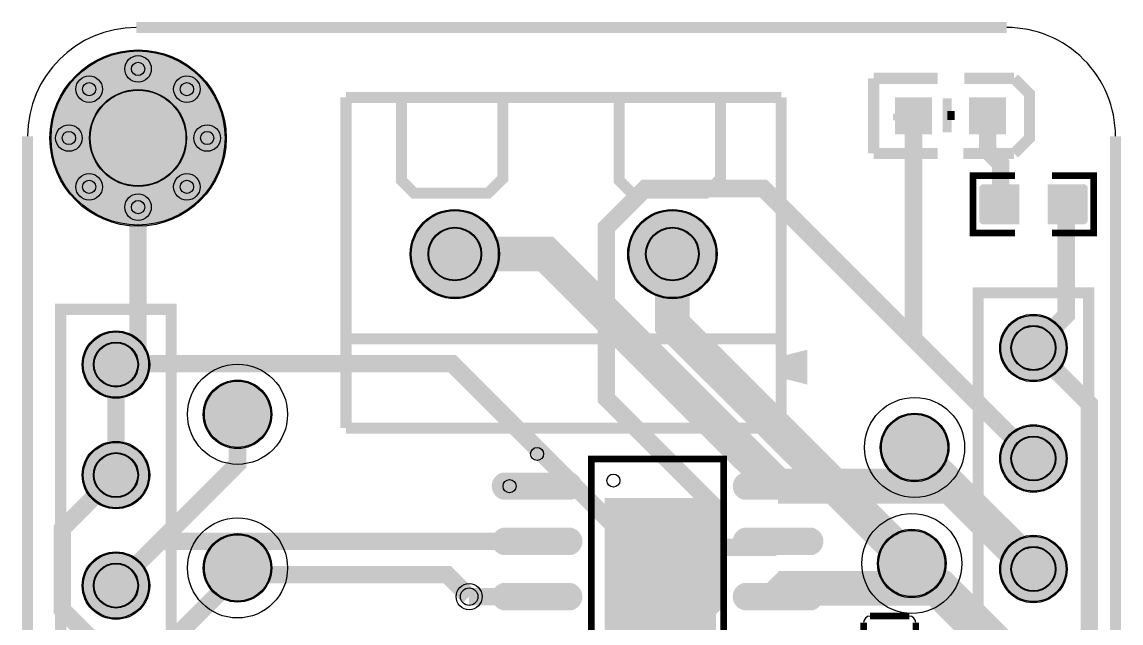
# Model space of a CAD drawing. Header units: millimetres. Extents: x -0.1 to 25.1, y -37.1 to 0.1.
# Drawn here: x -0.13 to 25.13, y -13.69 to 0.13 of the extents above; entities that cross this region are included whole.
import ezdxf

# ---------------------------------------------------------------- set-up
doc = ezdxf.new("R2010")
doc.units = ezdxf.units.MM
for name, color, linetype, true_color in [('BoardOutLine', 7, 'Continuous', 0xff00ff), ('BottomLayer', 7, 'Continuous', 0x0000ff), ('BottomPasteMaskLayer', 7, 'Continuous', 0x800000), ('BottomSilkLayer', 7, 'Continuous', 0x66cc33), ('BottomSolderMaskLayer', 7, 'Continuous', 0xaa00ff), ('Document', 7, 'Continuous', 0xffffff), ('Hole', 7, 'Continuous', 0x222222), ('Multi-Layer', 7, 'Continuous', 0xc0c0c0), ('TopLayer', 7, 'Continuous', 0xff0000), ('TopPasteMaskLayer', 7, 'Continuous', 0x808080), ('TopSilkLayer', 7, 'Continuous', 0xffcc00), ('TopSolderMaskLayer', 7, 'Continuous', 0x800080)]:
    doc.layers.add(name, color=color, linetype=linetype, true_color=true_color)

msp = doc.modelspace()

# ---------------------------------------------------------------- hatches: boundary and pattern name
at = {"layer": 'BottomLayer'}
for points in [[(4.063999999999908, -8.8900000000001, 1), (5.587999999999909, -8.8900000000001, 1)], [(19.621500000000026, -9.652000000000044, 1), (21.145500000000027, -9.652000000000044, 1)], [(19.55800000000005, -12.319000000000074, 1), (21.08200000000005, -12.319000000000074, 1)], [(4.063999999999908, -12.420600000000036, 1), (5.587999999999909, -12.420600000000036, 1)]]:
    msp.add_hatch(color=256, dxfattribs=at).paths.add_polyline_path(points)
at = {"layer": 'BottomPasteMaskLayer'}
for points in [[(4.063999999999908, -8.8900000000001, 1), (5.587999999999909, -8.8900000000001, 1)], [(19.621500000000026, -9.652000000000044, 1), (21.145500000000027, -9.652000000000044, 1)], [(19.55800000000005, -12.319000000000074, 1), (21.08200000000005, -12.319000000000074, 1)], [(4.063999999999908, -12.420600000000036, 1), (5.587999999999909, -12.420600000000036, 1)]]:
    msp.add_hatch(color=256, dxfattribs=at).paths.add_polyline_path(points)
at = {"layer": 'BottomSolderMaskLayer'}
for points in [[(0.5146039999999639, -2.5400000000000773, 1), (4.565395999999963, -2.5400000000000773, 1)], [(2.234996799999964, -0.9519920000000184, 1), (2.8450031999999634, -0.9519920000000184, 1)], [(1.112062799999977, -1.4170660000000908, 1), (1.722069199999977, -1.4170660000000908, 1)], [(3.3579307999998367, -1.4170660000000908, 1), (3.9679371999998363, -1.4170660000000908, 1)], [(0.6469888000000183, -2.5400000000000773, 1), (1.2569952000000184, -2.5400000000000773, 1)], [(3.8230048000000227, -2.5400000000000773, 1), (4.433011200000022, -2.5400000000000773, 1)], [(1.112062799999977, -3.662934000000064, 1), (1.722069199999977, -3.662934000000064, 1)], [(3.3579307999998367, -3.662934000000064, 1), (3.9679371999998363, -3.662934000000064, 1)], [(2.234996799999964, -4.1280080000000225, 1), (2.8450031999999634, -4.1280080000000225, 1)], [(8.792972000000074, -5.207000000000107, 1), (10.843768000000072, -5.207000000000107, 1)], [(13.792962000000099, -5.207000000000107, 1), (15.843758000000097, -5.207000000000107, 1)], [(22.338601499999918, -7.366000000000099, 1), (23.88939849999992, -7.366000000000099, 1)], [(1.2566014999999253, -7.747000000000071, 1), (2.8073984999999255, -7.747000000000071, 1)], [(4.038599999999908, -8.8900000000001, 1), (5.613399999999908, -8.8900000000001, 1)], [(19.59610000000003, -9.652000000000044, 1), (21.170900000000024, -9.652000000000044, 1)], [(22.338601499999918, -9.906000000000063, 1), (23.88939849999992, -9.906000000000063, 1)], [(1.2566014999999253, -10.287000000000035, 1), (2.8073984999999255, -10.287000000000035, 1)], [(19.532600000000052, -12.319000000000074, 1), (21.107400000000048, -12.319000000000074, 1)], [(4.038599999999908, -12.420600000000036, 1), (5.613399999999908, -12.420600000000036, 1)], [(22.338601499999918, -12.446000000000026, 1), (23.88939849999992, -12.446000000000026, 1)], [(1.2566014999999253, -12.827000000000112, 1), (2.8073984999999255, -12.827000000000112, 1)]]:
    msp.add_hatch(color=256, dxfattribs=at).paths.add_polyline_path(points)
at = {"layer": 'Document'}
for points in [[(8.54837000000009, -1.524000000000001), (8.54837000000009, -3.55600000000004), (8.802369999999996, -3.810000000000059), (10.707369999999969, -3.810000000000059), (10.961370000000102, -3.55600000000004), (10.961370000000102, -1.524000000000001), (10.834369999999922, -1.524000000000001), (10.834369999999922, -3.4290000000000873), (10.580370000000016, -3.6830000000001064), (8.929369999999949, -3.6830000000001064), (8.675370000000044, -3.4290000000000873), (8.675370000000044, -1.524000000000001)], [(13.548360000000116, -1.524000000000001), (13.548360000000116, -3.55600000000004), (13.802360000000022, -3.810000000000059), (15.707359999999994, -3.810000000000059), (15.9613599999999, -3.55600000000004), (15.9613599999999, -1.524000000000001), (15.834359999999947, -1.524000000000001), (15.834359999999947, -3.4290000000000873), (15.580360000000042, -3.6830000000001064), (13.929359999999974, -3.6830000000001064), (13.675360000000069, -3.4290000000000873), (13.675360000000069, -1.524000000000001)], [(20.273441800000114, -1.7568418000000747), (20.273441800000114, -2.417241800000056), (20.121041799999944, -2.417241800000056), (20.121041799999944, -1.7568418000000747)], [(20.548599999999965, -2.133600000000115), (19.888199999999983, -2.133600000000115), (19.888199999999983, -1.981200000000058), (20.548599999999965, -1.981200000000058)], [(22.40234279999993, -2.081631600000037), (21.741942800000174, -2.081631600000037), (21.741942800000174, -1.9292316000000937), (22.40234279999993, -1.9292316000000937)], [(17.318405799999823, -7.557033400000137), (17.918353799999863, -7.4070210000001), (17.918353799999863, -8.207019400000036), (17.318405799999823, -8.057006999999999)]]:
    msp.add_hatch(color=256, dxfattribs=at).paths.add_polyline_path(points)
at = {"layer": 'Multi-Layer'}
for points in [[(0.5400039999999637, -2.5400000000000773, 1), (4.539995999999963, -2.5400000000000773, 1)], [(2.234996799999964, -0.9519920000000184, 1), (2.8450031999999634, -0.9519920000000184, 1)], [(1.112062799999977, -1.4170660000000908, 1), (1.722069199999977, -1.4170660000000908, 1)], [(3.3579307999998367, -1.4170660000000908, 1), (3.9679371999998363, -1.4170660000000908, 1)], [(0.6469888000000183, -2.5400000000000773, 1), (1.2569952000000184, -2.5400000000000773, 1)], [(3.8230048000000227, -2.5400000000000773, 1), (4.433011200000022, -2.5400000000000773, 1)], [(1.112062799999977, -3.662934000000064, 1), (1.722069199999977, -3.662934000000064, 1)], [(3.3579307999998367, -3.662934000000064, 1), (3.9679371999998363, -3.662934000000064, 1)], [(2.234996799999964, -4.1280080000000225, 1), (2.8450031999999634, -4.1280080000000225, 1)], [(8.818372000000073, -5.207000000000107, 1), (10.818368000000072, -5.207000000000107, 1)], [(13.818362000000098, -5.207000000000107, 1), (15.818358000000098, -5.207000000000107, 1)], [(22.36400149999992, -7.366000000000099, 1), (23.86399849999992, -7.366000000000099, 1)], [(1.2820014999999254, -7.747000000000071, 1), (2.7819984999999257, -7.747000000000071, 1)], [(22.36400149999992, -9.906000000000063, 1), (23.86399849999992, -9.906000000000063, 1)], [(1.2820014999999254, -10.287000000000035, 1), (2.7819984999999257, -10.287000000000035, 1)], [(22.36400149999992, -12.446000000000026, 1), (23.86399849999992, -12.446000000000026, 1)], [(1.2820014999999254, -12.827000000000112, 1), (2.7819984999999257, -12.827000000000112, 1)]]:
    msp.add_hatch(color=256, dxfattribs=at).paths.add_polyline_path(points)
at = {"layer": 'TopLayer'}
for points in [[(20.758099199999947, -1.632000800000128), (20.758099199999947, -2.431999200000064), (19.958100800000125, -2.431999200000064), (19.958100800000125, -1.632000800000128)], [(22.459899199999995, -1.632000800000128), (22.459899199999995, -2.431999200000064), (21.659900799999946, -2.431999200000064), (21.659900799999946, -1.632000800000128)], [(22.76398800000004, -3.6319968000000245), (22.76398800000004, -4.496003200000018), (21.95751259999986, -4.496003200000018), (21.95751259999986, -3.6319968000000245)], [(23.464011999999798, -3.6319968000000245), (23.464011999999798, -4.496003200000018), (24.27048739999998, -4.496003200000018), (24.27048739999998, -3.6319968000000245)], [(12.440894599999979, -10.254005400000054, -0.7853981633974483), (12.440894599999979, -10.827994600000054), (10.976889400000005, -10.827994600000054, -0.7853981633974483), (10.976889400000005, -10.254005400000054)], [(17.9791105999999, -10.254005400000054, -0.7853981633974483), (17.9791105999999, -10.827994600000054), (16.515105399999925, -10.827994600000054, -0.7853981633974483), (16.515105399999925, -10.254005400000054)], [(15.677997599999912, -10.846003200000041), (15.677997599999912, -14.045996800000012), (13.278002399999991, -14.045996800000012), (13.278002399999991, -10.846003200000041)], [(12.440894599999979, -11.524005400000036, -0.7853981633974483), (12.440894599999979, -12.097994600000035), (10.976889400000005, -12.097994600000035, -0.7853981633974483), (10.976889400000005, -11.524005400000036)], [(17.9791105999999, -11.524005400000036, -0.7853981633974483), (17.9791105999999, -12.097994600000035), (16.515105399999925, -12.097994600000035, -0.7853981633974483), (16.515105399999925, -11.524005400000036)], [(12.440894599999979, -12.794005400000017, -0.7853981633974483), (12.440894599999979, -13.367994600000017), (10.976889400000005, -13.367994600000017, -0.7853981633974483), (10.976889400000005, -12.794005400000017)], [(17.9791105999999, -12.794005400000017, -0.7853981633974483), (17.9791105999999, -13.367994600000017), (16.515105399999925, -13.367994600000017, -0.7853981633974483), (16.515105399999925, -12.794005400000017)]]:
    msp.add_hatch(color=256, dxfattribs=at).paths.add_polyline_path(points)
at = {"layer": 'TopPasteMaskLayer'}
for points in [[(20.758099199999947, -1.632000800000128), (20.758099199999947, -2.431999200000064), (19.958100800000125, -2.431999200000064), (19.958100800000125, -1.632000800000128)], [(22.459899199999995, -1.632000800000128), (22.459899199999995, -2.431999200000064), (21.659900799999946, -2.431999200000064), (21.659900799999946, -1.632000800000128)], [(21.91898079999976, -4.513986400000022), (22.718979200000035, -4.513986400000022), (22.76899179999998, -4.463973800000076), (22.76899179999998, -4.236008800000036), (22.398990000000026, -4.236008800000036), (22.398990000000026, -3.906012000000146), (22.76899179999998, -3.906012000000146), (22.76899179999998, -3.6639754000000266), (22.718979200000035, -3.613988200000108), (21.91898079999976, -3.613988200000108), (21.868993599999953, -3.6639754000000266), (21.868993599999953, -4.463973800000076)], [(23.468990400000052, -4.463973800000076), (23.468990400000052, -4.236008800000036), (23.848974399999975, -4.236008800000036), (23.848974399999975, -3.906012000000146), (23.468990400000052, -3.906012000000146), (23.468990400000052, -3.6639754000000266), (23.518977599999857, -3.613988200000108), (24.308968400000026, -3.613988200000108), (24.35898099999997, -3.6639754000000266), (24.35898099999997, -4.463973800000076), (24.308968400000026, -4.513986400000022), (23.518977599999857, -4.513986400000022)], [(12.440894599999979, -10.254005400000054, -0.7853981633974483), (12.440894599999979, -10.827994600000054), (10.976889400000005, -10.827994600000054, -0.7853981633974483), (10.976889400000005, -10.254005400000054)], [(17.9791105999999, -10.254005400000054, -0.7853981633974483), (17.9791105999999, -10.827994600000054), (16.515105399999925, -10.827994600000054, -0.7853981633974483), (16.515105399999925, -10.254005400000054)], [(15.677997599999912, -10.846003200000041), (15.677997599999912, -14.045996800000012), (13.278002399999991, -14.045996800000012), (13.278002399999991, -10.846003200000041)], [(12.440894599999979, -11.524005400000036, -0.7853981633974483), (12.440894599999979, -12.097994600000035), (10.976889400000005, -12.097994600000035, -0.7853981633974483), (10.976889400000005, -11.524005400000036)], [(17.9791105999999, -11.524005400000036, -0.7853981633974483), (17.9791105999999, -12.097994600000035), (16.515105399999925, -12.097994600000035, -0.7853981633974483), (16.515105399999925, -11.524005400000036)], [(12.440894599999979, -12.794005400000017, -0.7853981633974483), (12.440894599999979, -13.367994600000017), (10.976889400000005, -13.367994600000017, -0.7853981633974483), (10.976889400000005, -12.794005400000017)], [(17.9791105999999, -12.794005400000017, -0.7853981633974483), (17.9791105999999, -13.367994600000017), (16.515105399999925, -13.367994600000017, -0.7853981633974483), (16.515105399999925, -12.794005400000017)]]:
    msp.add_hatch(color=256, dxfattribs=at).paths.add_polyline_path(points)
at = {"layer": 'TopSilkLayer'}
msp.add_hatch(color=256, dxfattribs=at).paths.add_polyline_path([(17.318354999999997, -7.557007999999996), (17.918353799999863, -7.406995600000073), (17.918353799999863, -8.206994000000122), (17.318354999999997, -8.056981600000086)])
at = {"layer": 'TopSolderMaskLayer'}
for points in [[(0.5146039999999639, -2.5400000000000773, 1), (4.565395999999963, -2.5400000000000773, 1)], [(2.234996799999964, -0.9519920000000184, 1), (2.8450031999999634, -0.9519920000000184, 1)], [(1.112062799999977, -1.4170660000000908, 1), (1.722069199999977, -1.4170660000000908, 1)], [(3.3579307999998367, -1.4170660000000908, 1), (3.9679371999998363, -1.4170660000000908, 1)], [(20.783499200000165, -1.6066008000001375), (20.783499200000165, -2.4573992000000544), (19.932700799999907, -2.4573992000000544), (19.932700799999907, -1.6066008000001375)], [(22.485299199999986, -1.6066008000001375), (22.485299199999986, -2.4573992000000544), (21.634500799999955, -2.4573992000000544), (21.634500799999955, -1.6066008000001375)], [(0.6469888000000183, -2.5400000000000773, 1), (1.2569952000000184, -2.5400000000000773, 1)], [(3.8230048000000227, -2.5400000000000773, 1), (4.433011200000022, -2.5400000000000773, 1)], [(1.112062799999977, -3.662934000000064, 1), (1.722069199999977, -3.662934000000064, 1)], [(3.3579307999998367, -3.662934000000064, 1), (3.9679371999998363, -3.662934000000064, 1)], [(22.789395199773367, -3.606596800000034), (22.789395199773367, -4.521403200000009), (21.932119799773204, -4.521403200000009), (21.932119799773204, -3.606596800000034)], [(23.4386048002267, -3.606596800000034), (23.4386048002267, -4.521403200000009), (24.295880200226634, -4.521403200000009), (24.295880200226634, -3.606596800000034)], [(2.234996799999964, -4.1280080000000225, 1), (2.8450031999999634, -4.1280080000000225, 1)], [(8.792972000000074, -5.207000000000107, 1), (10.843768000000072, -5.207000000000107, 1)], [(13.792962000000099, -5.207000000000107, 1), (15.843758000000097, -5.207000000000107, 1)], [(22.338601499999918, -7.366000000000099, 1), (23.88939849999992, -7.366000000000099, 1)], [(1.2566014999999253, -7.747000000000071, 1), (2.8073984999999255, -7.747000000000071, 1)], [(22.338601499999918, -9.906000000000063, 1), (23.88939849999992, -9.906000000000063, 1)], [(1.2566014999999253, -10.287000000000035, 1), (2.8073984999999255, -10.287000000000035, 1)], [(12.5056793243117, -10.228605400000054, -0.7853981633974483), (12.5056793243117, -10.853394600000053), (10.912104675688056, -10.853394600000053, -0.7853981633974483), (10.912104675688056, -10.228605400000054)], [(18.043895324311848, -10.228605400000054, -0.7853981633974483), (18.043895324311848, -10.853394600000053), (16.450320675688204, -10.853394600000053, -0.7853981633974483), (16.450320675688204, -10.228605400000054)], [(15.697047600000019, -10.812136533333387), (15.697047600000019, -14.079863466666666), (13.258952400000112, -14.079863466666666), (13.258952400000112, -10.812136533333387)], [(12.5056793243117, -11.498605400000036, -0.7853981633974483), (12.5056793243117, -12.123394600000035), (10.912104675688056, -12.123394600000035, -0.7853981633974483), (10.912104675688056, -11.498605400000036)], [(18.043895324311848, -11.498605400000036, -0.7853981633974483), (18.043895324311848, -12.123394600000035), (16.450320675688204, -12.123394600000035, -0.7853981633974483), (16.450320675688204, -11.498605400000036)], [(22.338601499999918, -12.446000000000026, 1), (23.88939849999992, -12.446000000000026, 1)], [(1.2566014999999253, -12.827000000000112, 1), (2.8073984999999255, -12.827000000000112, 1)], [(12.5056793243117, -12.768605400000018, -0.7853981633974483), (12.5056793243117, -13.393394600000017), (10.912104675688056, -13.393394600000017, -0.7853981633974483), (10.912104675688056, -12.768605400000018)], [(18.043895324311848, -12.768605400000018, -0.7853981633974483), (18.043895324311848, -13.393394600000017), (16.450320675688204, -13.393394600000017, -0.7853981633974483), (16.450320675688204, -12.768605400000018)]]:
    msp.add_hatch(color=256, dxfattribs=at).paths.add_polyline_path(points)

# ---------------------------------------------------------------- linework, layer by layer
at = {"layer": 'BoardOutLine', "const_width": 0.254}
for points in [[(2.4999950000000126, 0), (22.50000579999994, 0)], [(0, -34.50000720000003), (0, -2.4999950000001263)], [(25.00000079999984, -2.4999950000001263), (25.00000079999984, -34.50000720000003)]]:
    msp.add_lwpolyline(points, dxfattribs=at)
at = {"layer": 'BoardOutLine'}
for centre, start, end in [((2.4999950000000126, -2.4999950000001263), 90, 180), ((22.50000579999994, -2.4999950000001263), 359.9999999999988, 90)]:
    msp.add_arc(centre, 2.4999949999999997, start, end, dxfattribs=at)
at = {"layer": 'BottomLayer'}
for points, const_width in [([(1.417065999999977, -1.4170660000000908), (2.0749259999998912, -1.4170660000000908), (2.5399999999999636, -0.9519920000000184)], 0.3999992), ([(3.6629339999998365, -1.4170660000000908), (3.005074000000036, -1.4170660000000908), (2.5399999999999636, -0.9519920000000184)], 0.3999992), ([(0.9519920000000184, -2.5400000000000773), (2.5399999999999636, -2.5400000000000773)], 0.3999992), ([(4.1280080000000225, -2.5400000000000773), (2.5399999999999636, -2.5400000000000773)], 0.3999992), ([(1.417065999999977, -3.662934000000064), (2.0749259999998912, -3.662934000000064), (2.5399999999999636, -4.1280080000000225)], 0.3999992), ([(3.6629339999998365, -3.662934000000064), (3.005074000000036, -3.662934000000064), (2.5399999999999636, -4.1280080000000225)], 0.3999992), ([(23.11399999999992, -9.906000000000063), (16.908780000000093, -3.7007800000001225), (14.19326599999988, -3.7007800000001225), (13.299440000000118, -4.594605999999999), (13.299440000000118, -8.523732000000109), (15.807435999999939, -11.031728000000044), (15.807435999999939, -13.210794000000078), (14.686788000000092, -14.331442000000038), (9.199117999999885, -14.331442000000038), (8.636761999999976, -14.89379800000006), (8.636761999999976, -16.384524000000056), (10.42111199999988, -18.168874000000073), (10.42314399999998, -18.168874000000073)], 0.3999992), ([(2.5399999999999636, -7.72642600000006), (2.5399999999999636, -4.1280080000000225)], 0.3999992), ([(14.818360000000098, -5.207000000000107), (14.818360000000098, -6.8173600000001215), (20.32000000000005, -12.319000000000074)], 0.7999984), ([(2.5399999999999636, -7.72642600000006), (2.0525740000000496, -7.72642600000006), (2.0319999999999254, -7.747000000000071)], 0.3999992), ([(13.977874000000043, -11.946128000000044), (9.758171999999945, -7.72642600000006), (2.5399999999999636, -7.72642600000006)], 0.3999992), ([(2.0319999999999254, -12.827000000000112), (4.825999999999908, -10.033000000000015), (4.825999999999908, -8.8900000000001)], 0.3999992), ([(23.11399999999992, -12.446000000000026), (20.383500000000026, -9.71550000000002), (20.383500000000026, -9.652000000000044)], 0.7999984), ([(23.11399999999992, -14.986000000000104), (22.986999999999966, -14.986000000000104), (20.32000000000005, -12.319000000000074)], 0.7999984), ([(2.0319999999999254, -15.367000000000075), (4.825999999999908, -12.573000000000093)], 0.3999992), ([(4.825999999999908, -12.573000000000093), (4.825999999999908, -12.420600000000036)], 0.3999992), ([(4.825999999999908, -12.573000000000093), (9.640316000000098, -12.573000000000093), (10.148315999999909, -13.081000000000017)], 0.3999992), ([(13.977874000000043, -12.94612600000005), (14.977872000000048, -12.94612600000005)], 0.3999992)]:
    msp.add_lwpolyline(points, dxfattribs=dict(at, const_width=const_width))
for centre in [(4.825999999999908, -8.8900000000001), (20.383500000000026, -9.652000000000044), (20.32000000000005, -12.319000000000074), (4.825999999999908, -12.420600000000036)]:
    msp.add_circle(centre, 0.762, dxfattribs=at)
at = {"layer": 'BottomPasteMaskLayer'}
for centre in [(4.825999999999908, -8.8900000000001), (20.383500000000026, -9.652000000000044), (20.32000000000005, -12.319000000000074), (4.825999999999908, -12.420600000000036)]:
    msp.add_circle(centre, 0.762, dxfattribs=at)
at = {"layer": 'BottomSilkLayer'}
for centre in [(4.825999999999908, -8.8900000000001), (20.383500000000026, -9.652000000000044), (4.825999999999908, -12.420600000000036), (20.32000000000005, -12.319000000000074)]:
    msp.add_circle(centre, 1.1501119999999998, dxfattribs=at)
at = {"layer": 'BottomSolderMaskLayer'}
for centre, radius in [((2.5399999999999636, -2.5400000000000773), 2.0253959999999998), ((2.5399999999999636, -0.9519920000000184), 0.30500320000000003), ((2.5399999999999636, -0.9519920000000184), 0.15250160000000001), ((1.417065999999977, -1.4170660000000908), 0.30500320000000003), ((3.6629339999998365, -1.4170660000000908), 0.30500320000000003), ((1.4169898000000103, -1.4169898000000103), 0.15250160000000001), ((2.5399999999999636, -2.5400000000000773), 1.1139678), ((3.6630102000000306, -1.4169898000000103), 0.15250160000000001), ((0.9519920000000184, -2.5400000000000773), 0.30500320000000003), ((4.1280080000000225, -2.5400000000000773), 0.30500320000000003), ((0.9519920000000184, -2.5400000000000773), 0.15250160000000001), ((4.1280080000000225, -2.5400000000000773), 0.15250160000000001), ((1.417065999999977, -3.662934000000064), 0.30500320000000003), ((1.4169898000000103, -3.6630102000000306), 0.15250160000000001), ((3.6629339999998365, -3.662934000000064), 0.30500320000000003), ((3.6630102000000306, -3.6630102000000306), 0.15250160000000001), ((2.5399999999999636, -4.1280080000000225), 0.30500320000000003), ((2.5399999999999636, -4.1280080000000225), 0.15250160000000001), ((9.818370000000073, -5.207000000000107), 1.025398), ((14.818360000000098, -5.207000000000107), 1.025398), ((9.818370000000073, -5.207000000000107), 0.6152388000000002), ((14.818360000000098, -5.207000000000107), 0.6152388000000002), ((23.11399999999992, -7.366000000000099), 0.7753985000000001), ((2.0319999999999254, -7.747000000000071), 0.7753985000000001), ((23.11399999999992, -7.366000000000099), 0.5169323333333333), ((2.0319999999999254, -7.747000000000071), 0.5169323333333333), ((4.825999999999908, -8.8900000000001), 0.7873999999999999), ((20.383500000000026, -9.652000000000044), 0.7873999999999999), ((23.11399999999992, -9.906000000000063), 0.7753985000000001), ((2.0319999999999254, -10.287000000000035), 0.7753985000000001), ((23.11399999999992, -9.906000000000063), 0.5169323333333333), ((2.0319999999999254, -10.287000000000035), 0.5169323333333333), ((20.32000000000005, -12.319000000000074), 0.7873999999999999), ((4.825999999999908, -12.420600000000036), 0.7873999999999999), ((23.11399999999992, -12.446000000000026), 0.7753985000000001), ((2.0319999999999254, -12.827000000000112), 0.7753985000000001), ((23.11399999999992, -12.446000000000026), 0.5169323333333333), ((2.0319999999999254, -12.827000000000112), 0.5169323333333333)]:
    msp.add_circle(centre, radius, dxfattribs=at)
at = {"layer": 'Document'}
msp.add_circle((11.077955999999972, -10.541000000000054), 0.150114, dxfattribs=at)
at = {"layer": 'Hole'}
msp.add_circle((10.148315999999909, -13.081000000000017), 0.1999996, dxfattribs=at)
at = {"layer": 'Multi-Layer'}
for centre, radius in [((2.5399999999999636, -2.5400000000000773), 1.9999959999999999), ((2.5399999999999636, -0.9519920000000184), 0.30500320000000003), ((2.5399999999999636, -0.9519920000000184), 0.15250160000000001), ((1.417065999999977, -1.4170660000000908), 0.30500320000000003), ((3.6629339999998365, -1.4170660000000908), 0.30500320000000003), ((1.4169898000000103, -1.4169898000000103), 0.15250160000000001), ((2.5399999999999636, -2.5400000000000773), 1.0999978000000001), ((3.6630102000000306, -1.4169898000000103), 0.15250160000000001), ((0.9519920000000184, -2.5400000000000773), 0.30500320000000003), ((4.1280080000000225, -2.5400000000000773), 0.30500320000000003), ((0.9519920000000184, -2.5400000000000773), 0.15250160000000001), ((4.1280080000000225, -2.5400000000000773), 0.15250160000000001), ((1.417065999999977, -3.662934000000064), 0.30500320000000003), ((1.4169898000000103, -3.6630102000000306), 0.15250160000000001), ((3.6629339999998365, -3.662934000000064), 0.30500320000000003), ((3.6630102000000306, -3.6630102000000306), 0.15250160000000001), ((2.5399999999999636, -4.1280080000000225), 0.30500320000000003), ((2.5399999999999636, -4.1280080000000225), 0.15250160000000001), ((9.818370000000073, -5.207000000000107), 0.9999979999999999), ((14.818360000000098, -5.207000000000107), 0.9999979999999999), ((9.818370000000073, -5.207000000000107), 0.5999988), ((14.818360000000098, -5.207000000000107), 0.5999988), ((23.11399999999992, -7.366000000000099), 0.7499985), ((2.0319999999999254, -7.747000000000071), 0.7499985), ((23.11399999999992, -7.366000000000099), 0.49999899999999997), ((2.0319999999999254, -7.747000000000071), 0.49999899999999997), ((23.11399999999992, -9.906000000000063), 0.7499985), ((2.0319999999999254, -10.287000000000035), 0.7499985), ((23.11399999999992, -9.906000000000063), 0.49999899999999997), ((2.0319999999999254, -10.287000000000035), 0.49999899999999997), ((23.11399999999992, -12.446000000000026), 0.7499985), ((2.0319999999999254, -12.827000000000112), 0.7499985), ((23.11399999999992, -12.446000000000026), 0.49999899999999997), ((2.0319999999999254, -12.827000000000112), 0.49999899999999997), ((10.148315999999909, -13.081000000000017), 0.2999994)]:
    msp.add_circle(centre, radius, dxfattribs=at)
at = {"layer": 'TopLayer'}
for points, const_width in [([(2.5399999999999636, -0.9519920000000184), (2.5399999999999636, -2.5400000000000773)], 0.3999992), ([(23.11399999999992, -9.906000000000063), (20.35809999999981, -7.150100000000066), (20.35809999999981, -2.032000000000039)], 0.3999992), ([(22.059900000000084, -2.032000000000039), (22.059900000000084, -2.83260800000005)], 0.3999992), ([(2.5399999999999636, -4.1280080000000225), (2.5399999999999636, -2.5400000000000773)], 0.3999992), ([(22.360635999999772, -4.064000000000078), (22.360635999999772, -3.1333439999999655), (22.059900000000084, -2.83260800000005)], 0.3999992), ([(23.11399999999992, -7.366000000000099), (23.867364000000066, -6.612636000000066), (23.867364000000066, -4.064000000000078)], 0.3999992), ([(9.818370000000073, -5.207000000000107), (11.91310800000008, -5.207000000000107), (17.247107999999912, -10.541000000000054)], 0.7999984), ([(23.11399999999992, -7.366000000000099), (24.396445999999855, -8.648446000000035), (24.396445999999855, -21.32355400000006), (23.11399999999992, -22.60600000000011)], 0.3999992), ([(2.0319999999999254, -7.747000000000071), (2.0319999999999254, -10.287000000000035)], 0.3999992), ([(2.0319999999999254, -10.287000000000035), (0.7983219999999847, -11.520678000000089), (0.7983219999999847, -13.380719999999997), (1.514601999999968, -14.097000000000094), (5.033772000000113, -14.097000000000094), (5.168645999999967, -14.231874000000062)], 0.3999992), ([(13.977874000000043, -11.946128000000044), (12.572745999999938, -10.541000000000054), (11.708891999999992, -10.541000000000054)], 0.3999992), ([(17.247107999999912, -10.541000000000054), (21.208999999999946, -10.541000000000054), (23.11399999999992, -12.446000000000026)], 0.7999984), ([(11.708891999999992, -11.811000000000035), (3.047999999999888, -11.811000000000035), (2.0319999999999254, -12.827000000000112)], 0.3999992), ([(14.977872000000048, -11.946128000000044), (17.111980000000017, -11.946128000000044), (17.247107999999912, -11.811000000000035)], 0.3999992), ([(13.977874000000043, -12.94612600000005), (13.977874000000043, -11.946128000000044)], 0.3999992), ([(14.977872000000048, -12.446000000000026), (14.977872000000048, -11.946128000000044)], 0.3999992), ([(14.977872000000048, -12.446000000000026), (14.477999999999952, -12.446000000000026)], 0.3999992), ([(14.977872000000048, -12.94612600000005), (14.977872000000048, -12.446000000000026)], 0.3999992), ([(17.247107999999912, -13.081000000000017), (17.437099999999987, -12.891008000000056), (21.0190080000001, -12.891008000000056), (23.11399999999992, -14.986000000000104)], 0.7999984), ([(11.570969999999875, -16.46148600000015), (13.977874000000043, -14.054582000000096), (13.977874000000043, -12.94612600000005)], 0.3999992), ([(14.977872000000048, -12.94612600000005), (15.620999999999981, -13.589254000000096), (15.620999999999981, -18.947892000000024)], 0.3999992), ([(11.708891999999992, -13.081000000000017), (10.148315999999909, -13.081000000000017)], 0.3999992)]:
    msp.add_lwpolyline(points, dxfattribs=dict(at, const_width=const_width))
at = {"layer": 'TopSilkLayer'}
for points, const_width in [([(19.44369999999992, -1.1684000000000196), (19.44369999999992, -2.8956000000000586)], 0.254), ([(19.44369999999992, -1.1684000000000196), (20.916900000000055, -1.1684000000000196)], 0.254), ([(21.526500000000055, -1.1684000000000196), (22.669500000000085, -1.1684000000000196)], 0.254), ([(22.669500000000085, -1.1684000000000196), (23.025099999999952, -1.524000000000001), (23.025099999999952, -2.5400000000000773), (22.669500000000085, -2.8956000000000586)], 0.254), ([(7.318349600000033, -1.6070071999999982), (17.318354999999997, -1.6070071999999982)], 0.254), ([(7.318349600000033, -1.6070071999999982), (7.318349600000033, -9.207042800000067)], 0.254), ([(8.595359999999914, -1.6078200000000606), (8.595359999999914, -3.517900000000054), (8.889999999999986, -3.810000000000059), (10.57910000000004, -3.810000000000059), (10.921999999999912, -3.4696400000000267), (10.921999999999912, -1.6078200000000606)], 0.254), ([(13.59534999999994, -1.6078200000000606), (13.59534999999994, -3.517900000000054), (13.889990000000012, -3.810000000000059), (15.579090000000065, -3.810000000000059), (15.921989999999937, -3.4696400000000267), (15.921989999999937, -1.6078200000000606)], 0.254), ([(17.318354999999997, -1.6070071999999982), (17.318354999999997, -9.207042800000067)], 0.254), ([(21.132799999999975, -1.6256000000000768), (21.132799999999975, -2.413000000000011)], 0.2029968), ([(21.132799999999975, -2.024049800000057), (21.308161600000062, -2.024049800000057)], 0.2029968), ([(19.44369999999992, -2.8956000000000586), (20.916900000000055, -2.8956000000000586)], 0.254), ([(21.501099999999838, -2.8956000000000586), (22.669500000000085, -2.8956000000000586)], 0.254), ([(22.68778800000007, -3.403396799999996), (21.728912599999944, -3.403396799999996), (21.728912599999944, -4.724603200000047), (22.68778800000007, -4.724603200000047)], 0.1524), ([(23.540211999999997, -3.403396799999996), (24.499087399999894, -3.403396799999996), (24.499087399999894, -4.724603200000047), (23.540211999999997, -4.724603200000047)], 0.1524), ([(7.318349600000033, -7.153782999999976), (17.318354999999997, -7.153782999999976)], 0.254), ([(7.318349600000033, -9.207042800000067), (17.318354999999997, -9.207042800000067)], 0.254), ([(19.21192499999995, -14.297914000000105), (19.21192499999995, -13.678001600000016)], 0.15001240000000002), ([(19.36201360000007, -13.527913000000126), (19.412000799999873, -13.527913000000126)], 0.15001240000000002), ([(20.21197380000001, -13.527913000000126), (19.412000799999873, -13.527913000000126)], 0.15001240000000002), ([(20.261884800000075, -13.527913000000126), (20.21197380000001, -13.527913000000126)], 0.15001240000000002), ([(20.411973399999965, -14.297914000000105), (20.411973399999965, -13.678001600000016)], 0.15001240000000002)]:
    msp.add_lwpolyline(points, dxfattribs=dict(at, const_width=const_width))
for points, const_width in [([(21.843999999999937, -6.096025400000144), (24.3839999999999, -6.096025400000144), (24.3839999999999, -26.415974600000027), (21.843999999999937, -26.415974600000027), (21.843999999999937, -6.096025400000144)], 0.254), ([(0.7619999999999436, -6.477025400000116), (3.302000000000021, -6.477025400000116), (3.302000000000021, -26.7969746), (0.7619999999999436, -26.7969746), (0.7619999999999436, -6.477025400000116)], 0.254), ([(12.956590800000072, -9.91979219999996), (15.999409199999832, -9.91979219999996), (15.999409199999832, -14.972207800000092), (12.956590800000072, -14.972207800000092), (12.956590800000072, -9.91979219999996)], 0.1524)]:
    msp.add_lwpolyline(points, close=True, dxfattribs=dict(at, const_width=const_width))
for centre in [(11.708891999999992, -9.801605999999992), (13.461999999999875, -10.414000000000101)]:
    msp.add_circle(centre, 0.150114, dxfattribs=at)
for centre, start, end in [((19.36201360000007, -13.678001600000016), 90, 180), ((20.261884800000303, -13.678001600000016), 0, 90)]:
    msp.add_arc(centre, 0.1500886, start, end, dxfattribs=at)
at = {"layer": 'TopSolderMaskLayer'}
for centre, radius in [((2.5399999999999636, -2.5400000000000773), 2.0253959999999998), ((2.5399999999999636, -0.9519920000000184), 0.30500320000000003), ((2.5399999999999636, -0.9519920000000184), 0.15250160000000001), ((1.417065999999977, -1.4170660000000908), 0.30500320000000003), ((3.6629339999998365, -1.4170660000000908), 0.30500320000000003), ((1.4169898000000103, -1.4169898000000103), 0.15250160000000001), ((2.5399999999999636, -2.5400000000000773), 1.1139678), ((3.6630102000000306, -1.4169898000000103), 0.15250160000000001), ((0.9519920000000184, -2.5400000000000773), 0.30500320000000003), ((4.1280080000000225, -2.5400000000000773), 0.30500320000000003), ((0.9519920000000184, -2.5400000000000773), 0.15250160000000001), ((4.1280080000000225, -2.5400000000000773), 0.15250160000000001), ((1.417065999999977, -3.662934000000064), 0.30500320000000003), ((1.4169898000000103, -3.6630102000000306), 0.15250160000000001), ((3.6629339999998365, -3.662934000000064), 0.30500320000000003), ((3.6630102000000306, -3.6630102000000306), 0.15250160000000001), ((2.5399999999999636, -4.1280080000000225), 0.30500320000000003), ((2.5399999999999636, -4.1280080000000225), 0.15250160000000001), ((9.818370000000073, -5.207000000000107), 1.025398), ((14.818360000000098, -5.207000000000107), 1.025398), ((9.818370000000073, -5.207000000000107), 0.6152388000000002), ((14.818360000000098, -5.207000000000107), 0.6152388000000002), ((23.11399999999992, -7.366000000000099), 0.7753985000000001), ((2.0319999999999254, -7.747000000000071), 0.7753985000000001), ((23.11399999999992, -7.366000000000099), 0.5169323333333333), ((2.0319999999999254, -7.747000000000071), 0.5169323333333333), ((23.11399999999992, -9.906000000000063), 0.7753985000000001), ((2.0319999999999254, -10.287000000000035), 0.7753985000000001), ((23.11399999999992, -9.906000000000063), 0.5169323333333333), ((2.0319999999999254, -10.287000000000035), 0.5169323333333333), ((23.11399999999992, -12.446000000000026), 0.7753985000000001), ((2.0319999999999254, -12.827000000000112), 0.7753985000000001), ((23.11399999999992, -12.446000000000026), 0.5169323333333333), ((2.0319999999999254, -12.827000000000112), 0.5169323333333333)]:
    msp.add_circle(centre, radius, dxfattribs=at)

doc.saveas('drawing.dxf')
